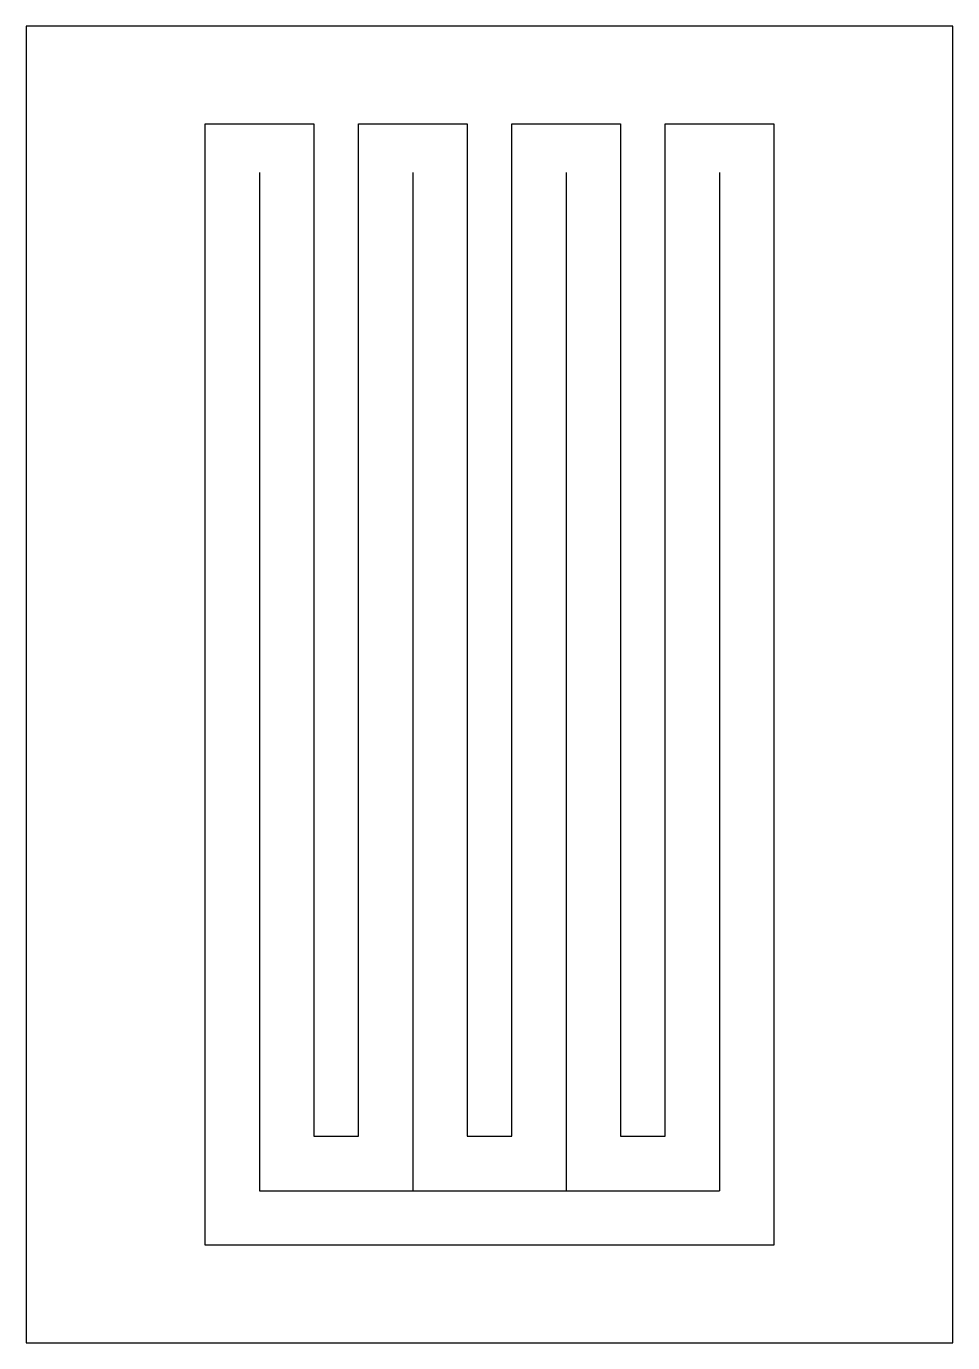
# Model space of a CAD drawing. Header units: millimetres. Extents: x 0 to 28.5, y 0 to 40.5.
import ezdxf

# ---------------------------------------------------------------- set-up
doc = ezdxf.new("R2010")
doc.units = ezdxf.units.MM
doc.layers.get('0').update_dxf_attribs({"linetype": 'CONTINUOUS'})

msp = doc.modelspace()

# ---------------------------------------------------------------- linework, layer by layer
for p, q in [((7.175, 36), (7.175, 4.675)), ((11.892, 36), (11.892, 4.675)), ((16.608, 36), (16.608, 4.675)), ((21.325, 36), (21.325, 4.675)), ((7.175, 4.675), (21.325, 4.675))]:
    msp.add_line(p, q)
for points in [[(0, 0), (28.5, 0), (28.5, 40.5), (0, 40.5)], [(23, 37.5), (23, 3), (5.5, 3), (5.5, 37.5), (8.85, 37.5), (8.85, 6.35), (10.217, 6.35), (10.217, 37.5), (13.567, 37.5), (13.567, 6.35), (14.933, 6.35), (14.933, 37.5), (18.283, 37.5), (18.283, 6.35), (19.65, 6.35), (19.65, 37.5)]]:
    msp.add_lwpolyline(points, close=True)

doc.saveas('drawing.dxf')
